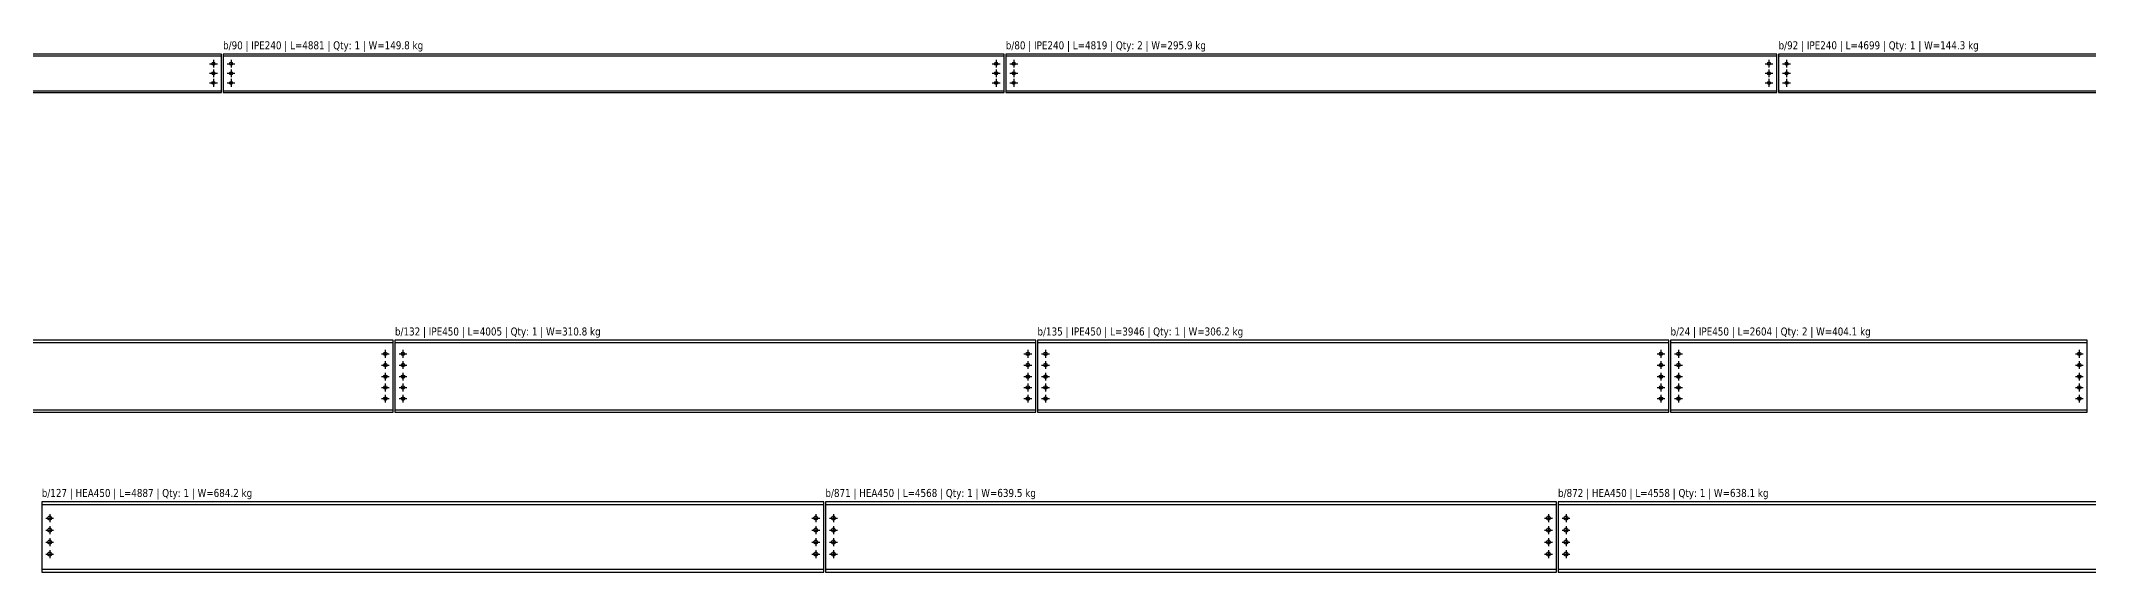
# Model space of a CAD drawing. Header units: millimetres. Extents: x 0 to 240831, y 0 to 45222.
# Drawn here: x 154864 to 167656, y 5000 to 8322 of the extents above; entities that cross this region are included whole.
import ezdxf
from ezdxf.enums import TextEntityAlignment as Align

# ---------------------------------------------------------------- set-up
doc = ezdxf.new("R2010")
doc.units = ezdxf.units.MM
doc.header["$LTSCALE"] = 1000
for name, color, linetype in [('HEA450', 2, 'Continuous'), ('IPE240', 2, 'Continuous'), ('IPE450', 2, 'Continuous'), ('PERFORACIONES', 1, 'Continuous'), ('TXT_GEN', 3, 'Continuous')]:
    doc.layers.add(name, color=color, linetype=linetype)
doc.styles.add('VERDNA', font='verdana.ttf', dxfattribs={"width": 0.8})

# ---------------------------------------------------------------- blocks, each defined once
blk = doc.blocks.new('D19')
at = {"layer": 'PERFORACIONES', "linetype": 'ByBlock'}
for p, q in [((-24.5, 0), (24.5, 0)), ((0, 24.5), (0, -24.5))]:
    blk.add_line(p, q, dxfattribs=at)
blk.add_circle((0, 0), 9.5, dxfattribs=at)
blk = doc.blocks.new('d22')
at = {"layer": 'PERFORACIONES', "linetype": 'ByBlock'}
for p, q in [((-24.5, 0), (24.5, 0)), ((0, 24.5), (0, -24.5))]:
    blk.add_line(p, q, dxfattribs=at)
blk.add_circle((0, 0), 11, dxfattribs=at)
blk = doc.blocks.new('d25')
at = {"layer": 'PERFORACIONES', "linetype": 'ByBlock'}
for p, q in [((-24.5, 0), (24.5, 0)), ((0, 24.5), (0, -24.5))]:
    blk.add_line(p, q, dxfattribs=at)
blk.add_circle((0, 0), 12.5, dxfattribs=at)

msp = doc.modelspace()

# ---------------------------------------------------------------- linework, layer by layer
at = {"layer": 'HEA450'}
for p, q in [((154869, 5422.5), (159756, 5422.5)), ((159766, 5422.5), (164334, 5422.5)), ((164344, 5422.5), (168902, 5422.5)), ((154869, 5017.5), (159756, 5017.5)), ((159766, 5017.5), (164334, 5017.5)), ((164344, 5017.5), (168902, 5017.5))]:
    msp.add_line(p, q, dxfattribs=at)
for points in [[(154869, 5000), (159756, 5000), (159756, 5440), (154869, 5440)], [(159766, 5000), (164334, 5000), (164334, 5440), (159766, 5440)], [(164344, 5000), (168902, 5000), (168902, 5440), (164344, 5440)]]:
    msp.add_lwpolyline(points, close=True, dxfattribs=at)
at = {"layer": 'IPE240'}
for p, q in [((150933, 8230), (155992, 8230)), ((156002, 8230), (160883, 8230)), ((160893, 8230), (165712, 8230)), ((165722, 8230), (170421, 8230)), ((150933, 8010), (155992, 8010)), ((156002, 8010), (160883, 8010)), ((160893, 8010), (165712, 8010)), ((165722, 8010), (170421, 8010))]:
    msp.add_line(p, q, dxfattribs=at)
for points in [[(150933, 8000), (155992, 8000), (155992, 8240), (150933, 8240)], [(156002, 8000), (160883, 8000), (160883, 8240), (156002, 8240)], [(160893, 8000), (165712, 8000), (165712, 8240), (160893, 8240)], [(165722, 8000), (170421, 8000), (170421, 8240), (165722, 8240)]]:
    msp.add_lwpolyline(points, close=True, dxfattribs=at)
at = {"layer": 'IPE450'}
for p, q in [((152477, 6435.4), (157066, 6435.4)), ((157076, 6435.4), (161081, 6435.4)), ((161091, 6435.4), (165037, 6435.4)), ((165047, 6435.4), (167651, 6435.4)), ((152477, 6014.6), (157066, 6014.6)), ((157076, 6014.6), (161081, 6014.6)), ((161091, 6014.6), (165037, 6014.6)), ((165047, 6014.6), (167651, 6014.6))]:
    msp.add_line(p, q, dxfattribs=at)
for points in [[(152477, 6000), (157066, 6000), (157066, 6450), (152477, 6450)], [(157076, 6000), (161081, 6000), (161081, 6450), (157076, 6450)], [(161091, 6000), (165037, 6000), (165037, 6450), (161091, 6450)], [(165047, 6000), (167651, 6000), (167651, 6450), (165047, 6450)]]:
    msp.add_lwpolyline(points, close=True, dxfattribs=at)

# ---------------------------------------------------------------- block references
at = {"layer": 'HEA450'}
for p in [(154919, 5337.5), (154919, 5262.5), (159706, 5337.5), (159706, 5262.5), (159816, 5337.5), (159816, 5262.5), (164284, 5337.5), (164284, 5262.5), (164394, 5337.5), (164394, 5262.5), (154919, 5187.5), (154919, 5112.5), (159706, 5187.5), (159706, 5112.5), (159816, 5187.5), (159816, 5112.5), (164284, 5187.5), (164284, 5112.5), (164394, 5187.5), (164394, 5112.5)]:
    msp.add_blockref('d25', p, dxfattribs=at)
at = {"layer": 'IPE240'}
for p in [(155942, 8180), (156052, 8180), (160833, 8180), (160943, 8180), (165662, 8180), (165772, 8180), (155942, 8120), (155942, 8060), (156052, 8120), (156052, 8060), (160833, 8120), (160833, 8060), (160943, 8120), (160943, 8060), (165662, 8120), (165662, 8060), (165772, 8120), (165772, 8060)]:
    msp.add_blockref('D19', p, dxfattribs=at)
at = {"layer": 'IPE450'}
for p in [(157016, 6365), (157016, 6295), (157126, 6365), (157126, 6295), (161031, 6365), (161031, 6295), (161141, 6365), (161141, 6295), (164987, 6365), (164987, 6295), (165097, 6365), (165097, 6295), (167601, 6365), (167601, 6295), (157016, 6222.5), (157016, 6155), (157126, 6222.5), (157126, 6155), (161031, 6222.5), (161031, 6155), (161141, 6222.5), (161141, 6155), (164987, 6222.5), (164987, 6155), (165097, 6222.5), (165097, 6155), (167601, 6222.5), (167601, 6155), (157016, 6085), (157126, 6085), (161031, 6085), (161141, 6085), (164987, 6085), (165097, 6085), (167601, 6085)]:
    msp.add_blockref('d22', p, dxfattribs=at)

# ---------------------------------------------------------------- texts
at = {"layer": 'TXT_GEN', "style": 'VERDNA', "width": 0.8}
for s, p in [('b/90 | IPE240 | L=4881 | Qty: 1 | W=149.8 kg', (156002, 8255)), ('b/80 | IPE240 | L=4819 | Qty: 2 | W=295.9 kg', (160893, 8255)), ('b/92 | IPE240 | L=4699 | Qty: 1 | W=144.3 kg', (165722, 8255)), ('b/132 | IPE450 | L=4005 | Qty: 1 | W=310.8 kg', (157076, 6465)), ('b/135 | IPE450 | L=3946 | Qty: 1 | W=306.2 kg', (161091, 6465)), ('b/24 | IPE450 | L=2604 | Qty: 2 | W=404.1 kg', (165047, 6465)), ('b/127 | HEA450 | L=4887 | Qty: 1 | W=684.2 kg', (154869, 5455)), ('b/871 | HEA450 | L=4568 | Qty: 1 | W=639.5 kg', (159766, 5455)), ('b/872 | HEA450 | L=4558 | Qty: 1 | W=638.1 kg', (164344, 5455))]:
    msp.add_text(s, height=50, dxfattribs=at).set_placement(p, align=Align.BOTTOM_LEFT)

doc.saveas('drawing.dxf')
